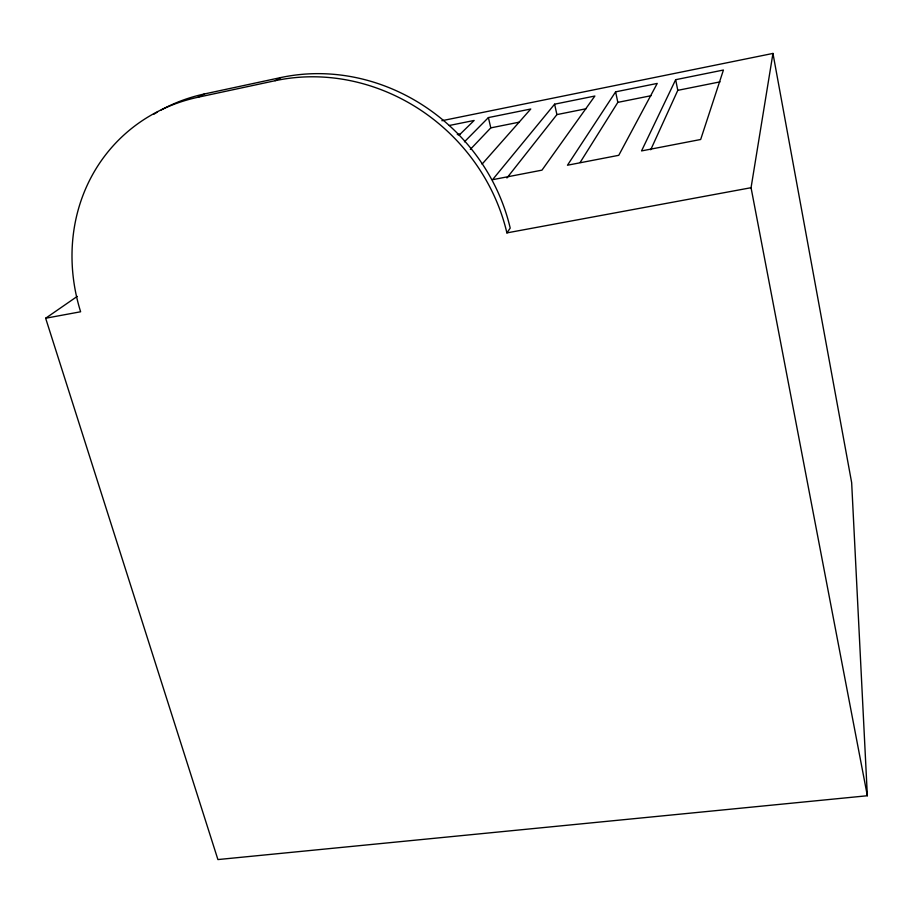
<?xml version="1.0" encoding="UTF-8"?>
<svg xmlns="http://www.w3.org/2000/svg" width="913" height="913" viewBox="0 0 913 913"><rect width="100%" height="100%" fill="white"/><g stroke="black" fill="none" stroke-linecap="round" stroke-linejoin="round"><path stroke-width="1.37" d="M77.228 296.405L45.65 318.238L217.91 859.567L867.35 795.748L751.057 187.713L772.957 53.433L441.869 120.721M650.729 149.766L677.788 90.341L675.654 79.693L723.427 70.027L700.67 139.495L641.531 150.919L675.654 79.693M580.132 162.48L617.827 102.37L615.613 91.848L657.223 83.425L618.763 155.313L567.475 165.219L615.613 91.848M45.65 318.238L80.618 311.767A189.562 171.302 45.4 0 1 198.041 97.235L275.133 80.709A191.182 175.695 44 0 1 506.898 232.895L510.207 228.113A189.196 174.143 44.1 0 0 280.942 77.537L204.603 93.925A187.61 169.829 45.5 0 0 161.259 109.925M506.932 177.967L556.907 114.604L586.032 108.761M554.602 104.185L492.541 179.701L541.968 170.149L594.865 96.036L554.602 104.185L556.907 114.604M482.075 164.135L530.761 109.012L488.398 117.583L464.455 141.812M470.309 149.412L490.795 127.877L519.451 122.125M459.079 135.204L474.144 120.459L449.322 125.48M275.133 80.709L280.942 77.537M198.041 97.235L204.603 93.925M457.287 134.599L460.038 134.051M617.827 102.37L651.072 95.705M677.788 90.341L720.037 81.862M506.898 232.895L751.057 187.713M488.398 117.583L490.795 127.877M772.957 53.433L851.658 482.646L867.35 795.748M153.852 114.228A187.61 169.829 45.5 0 1 157.527 112.025"/></g></svg>
